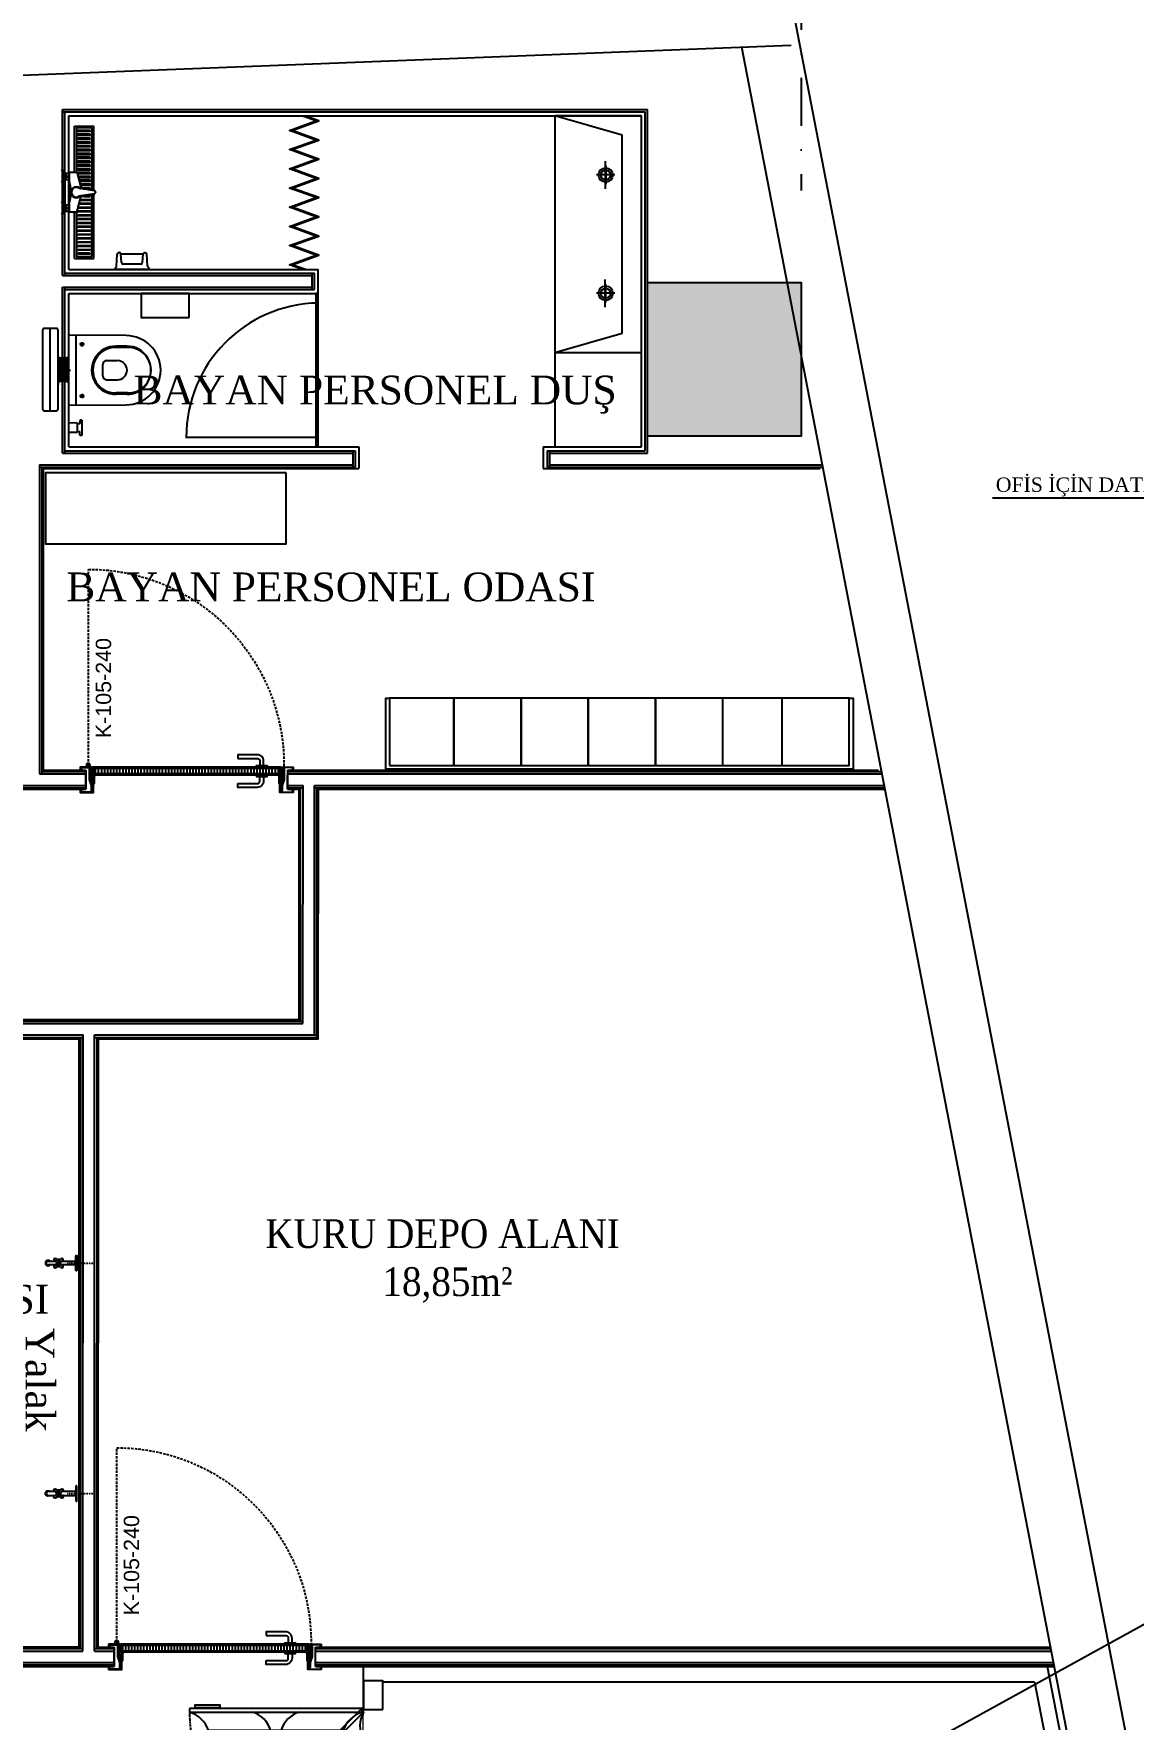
# Model space of a CAD drawing. Header units: millimetres. Extents: x -29311 to -3405, y 28913 to 42880.
# Drawn here: x -6282 to -5709, y 40430 to 41308 of the extents above; entities that cross this region are included whole.
import ezdxf
from ezdxf.enums import TextEntityAlignment as Align

# ---------------------------------------------------------------- set-up
doc = ezdxf.new("R2010")
doc.units = ezdxf.units.MM
doc.set_wipeout_variables(frame=1)
for name, pattern in [('ACAD_ISO07W100', [3, 0, -3]), ('AM_DIN_G_W050', [13.75, 9.75, -1.5, 1, -1.5]), ('CENTER2', [1.125, 0.75, -0.125, 0.125, -0.125]), ('DASHDOT', [1, 0.5, -0.25, 0, -0.25]), ('DASHDOT2', [0.5, 0.25, -0.125, 0, -0.125]), ('DASHED', [0.75, 0.5, -0.25]), ('HIDDEN', [0.375, 0.25, -0.125])]:
    doc.linetypes.add(name, pattern=pattern)
for name, color, linetype in [('A-AKS', 57, 'DASHDOT'), ('A-AKS.', 57, 'DASHDOT2'), ('A-BA', 1, 'Continuous'), ('A-DUVAR-ALCIPAN', 9, 'Continuous'), ('A-KAPI', 214, 'Continuous'), ('A-KAPI-AHSAP', 245, 'Continuous'), ('A-KAPI-AKSESUAR', 206, 'Continuous'), ('A-KAPI-METAL', 84, 'Continuous'), ('A-KAPI-PROFIL', 206, 'Continuous'), ('A-KAPLAMA-SERAMIK', 31, 'Continuous'), ('A-MK-DRENAJ', 146, 'Continuous'), ('A-SIVA-ALCIPAN', 247, 'Continuous'), ('A-SIVA-IC', 97, 'Continuous'), ('A-TEFRIS', 251, 'Continuous'), ('A-TEFRIS-SABIT', 177, 'Continuous'), ('A-YAZI', 136, 'Continuous'), ('Kıtc-002 Çizgi', 7, 'Continuous'), ('Kıtc-034 Soğuk Oda', 1, 'Continuous'), ('level', 10, 'Continuous')]:
    doc.layers.add(name, color=color, linetype=linetype)
for name, color, linetype, lineweight in [('MS_GORINCE', 251, 'Continuous', 0), ('s-depo', 140, 'Continuous', 25), ('tarama-betonarme', 252, 'Continuous', 13), ('TES_ELK', 230, 'Continuous', 25), ('TES_SU', 150, 'Continuous', 25)]:
    doc.layers.add(name, color=color, linetype=linetype, lineweight=lineweight)
doc.styles.get("Standard").update_dxf_attribs({"font": 'arial.ttf'})
doc.styles.add('YAZ-50', font='times.ttf', dxfattribs={"width": 0.9})

# ---------------------------------------------------------------- blocks, each defined once
blk = doc.blocks.new('AKS')
at = {"layer": 'A-AKS.', "ltscale": 100}
blk.add_line((4869.54, 2314.03), (4869.54, 2054.95), dxfattribs=at)
blk = doc.blocks.new('A$C60E3056A')
at = {"layer": 'Kıtc-034 Soğuk Oda', "color": 3}
blk.add_line((13.32, 80.05), (13.32, 9.95), dxfattribs=at)
for points in [[(1.83, 0), (3.83, 0), (3.83, 90), (1.83, 90)], [(1.44, 3.03), (0, 3.03), (0, 15.75), (1.44, 15.75)]]:
    blk.add_lwpolyline(points, close=True, dxfattribs=at)
for centre, radius, start, end in [((17.93, 93.95), 14.65, 195.63806, 251.64889), ((17.17, 61.16), 14, 196.32537, 253.63654), ((17.17, 28.84), 14, 106.36346, 163.67463), ((17.93, -3.95), 14.65, 108.35111, 164.36194)]:
    blk.add_arc(centre, radius, start, end, dxfattribs=at)
blk = doc.blocks.new('A$C4A7C2E03')
at = {"layer": 'Kıtc-034 Soğuk Oda', "color": 254}
blk.add_line((80.05, 0), (9.95, 0), dxfattribs=at)
for points in [[(0, 11.49), (0, 9.49), (90, 9.49), (90, 11.49)], [(3.03, 11.89), (3.03, 13.32), (15.75, 13.32), (15.75, 11.89)]]:
    blk.add_lwpolyline(points, close=True, dxfattribs=at)
for centre, radius, start, end in [((-3.95, -4.61), 14.65, 18.35111, 74.36194), ((28.84, -3.84), 14, 16.36346, 73.67463), ((61.16, -3.84), 14, 106.32537, 163.63654), ((93.95, -4.61), 14.65, 105.63806, 161.64889)]:
    blk.add_arc(centre, radius, start, end, dxfattribs=at)
blk = doc.blocks.new('A$C65962AFD')
at = {"color": 3}
blk.add_wipeout([(90.69, 105), (90.69, 15), (100.69, 15), (100.69, 105)], dxfattribs=at).dxf.layer = 'Kıtc-034 Soğuk Oda'
at = {"layer": 'Kıtc-002 Çizgi', "color": 254, "linetype": 'DASHED'}
blk.add_arc((89.46, 104.46), 89.47, 180.93417, 270.78371, dxfattribs=at)
at = {"layer": 'Kıtc-034 Soğuk Oda'}
for points in [[(100.69, 105), (100.69, 120), (90.69, 120), (90.69, 105)], [(100.69, 0), (100.69, 15), (90.69, 15), (90.69, 0)]]:
    blk.add_lwpolyline(points, close=True, dxfattribs=at)
at = {"layer": 'Kıtc-002 Çizgi'}
blk.add_blockref('A$C4A7C2E03', (0, 94.09), dxfattribs=at)
at = {"layer": 'Kıtc-002 Çizgi', "rotation": 315}
blk.add_blockref('A$C60E3056A', (24.34, 42.65), dxfattribs=at)
blk = doc.blocks.new('A$C1989330F')
at = {"layer": 'A-KAPI-AKSESUAR'}
blk.add_lwpolyline([(27.5, 0), (-27.5, 0), (-27.5, -8), (27.5, -8)], close=True, dxfattribs=at)
blk.add_lwpolyline([(-125, -45), (-20, -45, 0.414214), (-10, -35), (-10, -8), (10, -8), (10, -32, -0.414214), (-23, -65), (-125, -65)], format="xyb", close=True, dxfattribs=at)
blk = doc.blocks.new('*U501')
at = {"ltscale": 12}
h = blk.add_hatch(dxfattribs=at)
h.set_pattern_fill('ANSI31', color=8, scale=5, angle=45)
h.set_pattern_definition([(90, (48.085, 20), (-15.875, 3e-15), [])])
h.paths.add_polyline_path([(1004.1, -130), (44, -130), (44, -160), (1004.1, -160)])
at = {"color": 8, "linetype": 'HIDDEN', "ltscale": 50}
blk.add_lwpolyline([(12.6, -176.2), (12.6, -1188.7, 0.417281), (1025, -165.6)], format="xyb", dxfattribs=at)
at = {"layer": 'A-KAPI-AHSAP'}
for points in [[(44, -165), (34, -165), (34, -148), (34, -148), (34, -125), (44, -125), (44, -165)], [(44, -125), (1004.1, -125)], [(1004.1, -165), (44, -165)], [(1004.1, -165), (1004.1, -125), (1014.1, -125), (1014.1, -165), (1014.1, -165), (1014.1, -165), (1004.1, -165)]]:
    blk.add_lwpolyline(points, dxfattribs=at)
blk.add_lwpolyline([(1004.1, -130), (44, -130), (44, -160), (1004.1, -160)], close=True, dxfattribs=at)
at = {"layer": 'A-KAPI-AKSESUAR'}
for radius in [10, 5, 4]:
    blk.add_circle((12, -175), radius, dxfattribs=at)
at = {"layer": 'A-KAPI-METAL'}
for points in [[(-29, -33.4), (39, -33.4, -0.414214), (40, -34.4), (40, -95.9), (38, -95.9), (38, -35.9, 0.414214), (37.5, -35.4), (-27.5, -35.4, 0.414214), (-28, -35.9), (-28, -47.4, 0.414214), (-27.5, -47.9), (-20, -47.9), (-20, -49.9), (-29, -49.9, -0.414214), (-30, -48.9), (-30, -34.4, -0.414214)], [(-30, -151, -0.414214), (-29, -150), (-20, -150), (-20, -152), (-27.5, -152, 0.414214), (-28, -152.5), (-28, -162.5, 0.414214), (-27.5, -163), (26.5, -163, 0.414214), (27, -162.5), (27, -105, -0.414214), (28.2, -104), (41, -104, -0.414154), (42, -105), (42, -119.5), (42, -94.8), (42, -80.7), (42, -94.8), (40, -94.8), (40, -80.7, -1), (44, -80.7), (44, -119.8, -0.934642), (40, -119.5), (40, -106.5, 0.414214), (39.5, -106), (29.5, -106, 0.414214), (29, -106.5), (29, -164, -0.414214), (28, -165), (-29, -165, -0.414214), (-30, -164)], [(1078.1, -151, 0.414214), (1077.1, -150), (1068.1, -150), (1068.1, -152), (1075.6, -152, -0.414214), (1076.1, -152.5), (1076.1, -162.5, -0.414214), (1075.6, -163), (1021.6, -163, -0.414214), (1021.1, -162.5), (1021.1, -104, 0.414214), (1019.8, -103), (1007.1, -103, 0.414154), (1006.1, -104), (1006.1, -119.5), (1006.1, -94.8), (1006.1, -80.7), (1006.1, -94.8), (1008.1, -94.8), (1008.1, -80.7, 1), (1004.1, -80.7), (1004.1, -119.8, 0.938583), (1008.1, -119.5), (1008.1, -105.5, -0.414214), (1008.6, -105), (1018.5, -105, -0.414214), (1019.1, -105.5), (1019.1, -164, 0.414214), (1020.1, -165), (1077.1, -165, 0.414214), (1078.1, -164)], [(1077.1, -33.4), (1009.1, -33.4, 0.414214), (1008.1, -34.4), (1008.1, -95.9), (1010.1, -95.9), (1010.1, -35.9, -0.414214), (1010.6, -35.4), (1075.6, -35.4, -0.414214), (1076.1, -35.9), (1076.1, -47.4, -0.414214), (1075.6, -47.9), (1068.1, -47.9), (1068.1, -49.9), (1077.1, -49.9, 0.414214), (1078.1, -48.9), (1078.1, -34.4, 0.414214)]]:
    blk.add_lwpolyline(points, format="xyb", close=True, dxfattribs=at)
at = {"layer": 'A-KAPI-PROFIL'}
for points in [[(16.5, -100.9), (27.5, -70.4), (27.5, -36.5), (37.5, -36.5), (37.5, -72.2), (25.9, -104.3), (25.9, -163), (16.5, -163)], [(1031.6, -100.9), (1020.6, -70.4), (1020.6, -43.8), (1010.6, -43.8), (1010.6, -72.2), (1022.2, -104.3), (1022.2, -163), (1031.6, -163)]]:
    blk.add_lwpolyline(points, close=True, dxfattribs=at)
for points in [[(36.5, -36.8), (37.5, -36.8), (37.5, -52.5), (29.6, -66.1), (29.6, -89.8), (36.6, -89.8), (36.6, -90.8), (28.6, -90.8), (28.6, -65.8), (36.5, -52.2), (36.5, -36.8)], [(1011.6, -36.8), (1010.6, -36.8), (1010.6, -52.5), (1018.5, -66.1), (1018.5, -89.8), (1011.5, -89.8), (1011.5, -90.8), (1019.5, -90.8), (1019.5, -65.8), (1011.6, -52.2), (1011.6, -36.8)]]:
    blk.add_lwpolyline(points, dxfattribs=at)
at = {"layer": 'A-KAPI-PROFIL', "color": 8}
for points in [[(39.7, -111.2, 0.414214), (37.7, -109.2), (31.3, -109.2, 0.414214), (29.3, -111.2), (29.3, -122, 0.414214), (31.3, -124), (45.3, -124, 0.414214), (46.3, -123), (46.3, -120, 1), (44.3, -120), (44.3, -121.5), (39.7, -121.5)], [(1018.8, -111.2, 0.414214), (1016.8, -109.2), (1010.4, -109.2, 0.414214), (1008.4, -111.2), (1008.4, -121.5), (1003.8, -121.5), (1003.8, -120, 1), (1001.8, -120), (1001.8, -123, 0.414214), (1002.8, -124), (1014.1, -124), (1016.8, -124, 0.414214), (1018.8, -122)]]:
    blk.add_lwpolyline(points, format="xyb", close=True, dxfattribs=at)
at = {"layer": 'DEFPOINTS', "linetype": 'ByBlock', "ltscale": 12}
for p, q in [((0, -49.9), (0, -150)), ((1048.1, -49.9), (1048.1, -125))]:
    blk.add_line(p, q, dxfattribs=at)
at = {"ltscale": 12, "xscale": -1, "rotation": 180}
blk.add_blockref('A$C1989330F', (916, -125), dxfattribs=at)
at = {"ltscale": 12}
blk.add_blockref('A$C1989330F', (916, -165), dxfattribs=at)
blk = doc.blocks.new('2 Lİ LAVABOO')
at = {"layer": 'A-TEFRIS-SABIT', "color": 4, "linetype": 'AM_DIN_G_W050', "ltscale": 2}
for p, q in [((88836.53, 15560.57), (88836.53, 15551.04)), ((88898.16, 15560.57), (88898.16, 15551.04)), ((88829.3, 15555.56), (88843.73, 15555.56)), ((88831.76, 15555.81), (88841.3, 15555.81)), ((88905.39, 15555.56), (88890.96, 15555.56)), ((88902.93, 15555.81), (88893.39, 15555.81))]:
    blk.add_line(p, q, dxfattribs=at)
at = {"layer": 'A-TEFRIS-SABIT'}
for points in [[(88805.72, 15574.42), (88805.72, 15529.28), (88928.97, 15529.28), (88928.97, 15574.44)], [(88815.72, 15564.4), (88805.72, 15529.28), (88928.97, 15529.28), (88918.97, 15564.4)]]:
    blk.add_lwpolyline(points, close=True, dxfattribs=at)
for centre, radius in [((88836.53, 15555.81), 3.75), ((88898.16, 15555.81), 3.75), ((88836.53, 15555.81), 2.6), ((88898.16, 15555.81), 2.6)]:
    blk.add_circle(centre, radius, dxfattribs=at)
blk = doc.blocks.new('mus-pl1')
at = {"color": 0, "linetype": 'ByBlock'}
for p, q in [((-0.19, -8.93), (-0.3, -8.55)), ((0.19, -8.93), (0.3, -8.55)), ((-0.62, -9.37), (-1.01, -9.26)), ((-1.01, -9.85), (-0.62, -9.74)), ((-0.3, -10.56), (-0.19, -10.18)), ((0.3, -10.56), (0.19, -10.18)), ((0.62, -9.37), (1.01, -9.26)), ((1.01, -9.85), (0.62, -9.74))]:
    blk.add_line(p, q, dxfattribs=at)
at = {"color": 0, "linetype": 'ACAD_ISO07W100', "ltscale": 0.01}
blk.add_lwpolyline([(0.01, -5), (-0.01, 9.33)], dxfattribs=at)
at = {"color": 0, "linetype": 'ByBlock'}
blk.add_lwpolyline([(4, 0), (4, -0.2, -0.414214), (3.7, -0.5), (-3.7, -0.5, -0.414214), (-4, -0.2), (-4, 0)], format="xyb", close=True, dxfattribs=at)
for points in [[(-1.01, -9.26), (-1.83, -8.43)], [(1.3, -0.5), (1.3, -0.8), (-1.3, -0.8), (-1.3, -0.5)], [(-1.12, -7.73), (-0.3, -8.55)], [(-1, -7.85), (-1, -0.8)], [(0.3, -8.55), (1.12, -7.73)], [(1.83, -8.43), (1.01, -9.26)], [(-1.83, -10.68), (-1.01, -9.85)], [(-0.3, -10.56), (-1.12, -11.38)], [(1.12, -11.38), (0.3, -10.56)], [(1.01, -9.85), (1.83, -10.68)]]:
    blk.add_lwpolyline(points, dxfattribs=at)
for points in [[(-1.74, -8.52, 0.074817), (-1.83, -9.05), (-1.83, -10.05, 0.074817), (-1.74, -10.59, 0.080067)], [(-1, -7.18, 0.039052), (-1.28, -7.36)], [(1, -0.8), (1, -7.85, -0.381119)], [(1.28, -7.36, 0.039051), (1, -7.18)], [(1.74, -10.59, 0.074817), (1.82, -10.05), (1.82, -9.05, 0.074817), (1.74, -8.52, 0.080066)], [(-1.28, -11.75, 0.039052), (-1, -11.93, 0.258777)], [(1, -11.26), (1, -15, -1), (-1, -15), (-1, -11.26)], [(1, -11.93, 0.039051), (1.28, -11.75)]]:
    blk.add_lwpolyline(points, format="xyb", dxfattribs=at)
for radius in [0.65, 0.45]:
    blk.add_circle((0, -9.55), radius, dxfattribs=at)
for centre, radius, start, end in [((-1.77, -7.79), 0.65, 5.28486, 264.71514), ((0, -9.55), 1.05, 73.43689, 196.56311), ((1.77, -7.79), 0.65, 275.28486, 174.71514), ((-1.77, -11.32), 0.65, 95.28486, 354.71514), ((0, -15), 1.4, 140.28486, 39.71514), ((0, -15), 1.3, 140.28486, 39.71514), ((0, -9.55), 1.05, 253.43689, 16.56311), ((1.77, -11.32), 0.65, 185.28486, 84.71514)]:
    blk.add_arc(centre, radius, start, end, dxfattribs=at)
blk = doc.blocks.new('DUS')
at = {"layer": 'A-MK-DRENAJ'}
for p, q in [((86675.3, -29215.5), (86775.3, -29215.5)), ((86675.3, -29458.2), (86675.3, -29215.5)), ((86775.3, -29543.8), (86775.3, -29215.5)), ((86709.3, -29538), (86755.3, -29538)), ((86725.3, -29583), (86755.3, -29583)), ((86755.3, -29543), (86755.3, -29538)), ((86755.3, -29583), (86755.3, -29578)), ((86775.3, -29905.5), (86775.3, -29577.2)), ((86675.3, -29905.5), (86675.3, -29662.7)), ((86675.3, -29905.5), (86775.3, -29905.5)), ((86695.3, -29883), (86695.3, -29878)), ((86755.3, -29878), (86695.3, -29878)), ((86755.3, -29883), (86695.3, -29883)), ((86755.3, -29883), (86755.3, -29878))]:
    blk.add_line(p, q, dxfattribs=at)
for points in [[(86765.3, -29225.5), (86685.3, -29225.5), (86685.3, -29458.2)], [(86765.3, -29543.4), (86765.3, -29225.5)], [(86699.9, -29503), (86755.3, -29503), (86755.3, -29498), (86698.5, -29498)], [(86685.3, -29662.7), (86685.3, -29895.5), (86765.3, -29895.5), (86765.3, -29577.5)], [(86705.2, -29523), (86755.3, -29523), (86755.3, -29518), (86703.9, -29518)], [(86699.9, -29618), (86755.3, -29618), (86755.3, -29623), (86698.5, -29623)], [(86705.2, -29598), (86755.3, -29598), (86755.3, -29603), (86703.9, -29603)]]:
    blk.add_lwpolyline(points, dxfattribs=at)
for points in [[(86755.3, -29238), (86695.3, -29238), (86695.3, -29243), (86755.3, -29243)], [(86755.3, -29258), (86695.3, -29258), (86695.3, -29263), (86755.3, -29263)], [(86755.3, -29278), (86695.3, -29278), (86695.3, -29283), (86755.3, -29283)], [(86755.3, -29298), (86695.3, -29298), (86695.3, -29303), (86755.3, -29303)], [(86755.3, -29318), (86695.3, -29318), (86695.3, -29323), (86755.3, -29323)], [(86755.3, -29338), (86695.3, -29338), (86695.3, -29343), (86755.3, -29343)], [(86755.3, -29358), (86695.3, -29358), (86695.3, -29363), (86755.3, -29363)], [(86755.3, -29378), (86695.3, -29378), (86695.3, -29383), (86755.3, -29383)], [(86755.3, -29398), (86695.3, -29398), (86695.3, -29403), (86755.3, -29403)], [(86755.3, -29418), (86695.3, -29418), (86695.3, -29423), (86755.3, -29423)], [(86755.3, -29438), (86695.3, -29438), (86695.3, -29443), (86755.3, -29443)], [(86755.3, -29458), (86695.3, -29458), (86695.3, -29463), (86755.3, -29463)], [(86755.3, -29478), (86695.3, -29478), (86695.3, -29483), (86755.3, -29483)], [(86695.3, -29638), (86755.3, -29638), (86755.3, -29643), (86695.3, -29643)], [(86695.3, -29658), (86755.3, -29658), (86755.3, -29663), (86695.3, -29663)], [(86695.3, -29678), (86755.3, -29678), (86755.3, -29683), (86695.3, -29683)], [(86695.3, -29698), (86755.3, -29698), (86755.3, -29703), (86695.3, -29703)], [(86695.3, -29718), (86755.3, -29718), (86755.3, -29723), (86695.3, -29723)], [(86695.3, -29738), (86755.3, -29738), (86755.3, -29743), (86695.3, -29743)], [(86695.3, -29758), (86755.3, -29758), (86755.3, -29763), (86695.3, -29763)], [(86695.3, -29778), (86755.3, -29778), (86755.3, -29783), (86695.3, -29783)], [(86695.3, -29798), (86755.3, -29798), (86755.3, -29803), (86695.3, -29803)], [(86695.3, -29818), (86755.3, -29818), (86755.3, -29823), (86695.3, -29823)], [(86695.3, -29838), (86755.3, -29838), (86755.3, -29843), (86695.3, -29843)], [(86695.3, -29858), (86755.3, -29858), (86755.3, -29863), (86695.3, -29863)]]:
    blk.add_lwpolyline(points, close=True, dxfattribs=at)
at = {"layer": 'A-TEFRIS-SABIT'}
for p, q in [((86617.2, -29449.1), (86605.3, -29446)), ((86618.5, -29450.8), (86622.6, -29464.9)), ((86618.5, -29505.2), (86618.5, -29450.8)), ((86618.5, -29505.2), (86622.6, -29491.1)), ((86622.6, -29464.9), (86630.2, -29464.9)), ((86622.6, -29491.1), (86622.6, -29464.9)), ((86622.6, -29491.1), (86630.2, -29491.1)), ((86630.2, -29461.7), (86646.2, -29461.7)), ((86630.2, -29494.3), (86630.2, -29461.7)), ((86630.2, -29494.3), (86646.2, -29494.3)), ((86632.9, -29479.9), (86632.9, -29476.1)), ((86632.9, -29476.1), (86643.5, -29476.1)), ((86632.9, -29479.9), (86643.5, -29479.9)), ((86643.5, -29479.9), (86643.5, -29476.1)), ((86646.2, -29494.3), (86646.2, -29461.7)), ((86648, -29461.7), (86648, -29497.4)), ((86683.7, -29458.2), (86651.4, -29458.2)), ((86688.8, -29461.8), (86710.3, -29541.8)), ((86617.2, -29506.9), (86605.3, -29510)), ((86688.8, -29659.2), (86710.4, -29579)), ((86779.8, -29552.9), (86708.2, -29541.5)), ((86779.8, -29567.9), (86708.4, -29579.3)), ((86725.3, -29583), (86709.3, -29583)), ((86719.4, -29577.5), (86774.2, -29577.5)), ((86720.5, -29543.4), (86774.2, -29543.4)), ((86776.4, -29545.6), (86776.4, -29552.3)), ((86776.4, -29568.4), (86776.4, -29575.3)), ((86785, -29558.7), (86785, -29562.1)), ((86617.2, -29614.1), (86605.3, -29611)), ((86617.2, -29671.9), (86605.3, -29675)), ((86618.5, -29615.8), (86618.5, -29670.2)), ((86618.5, -29615.8), (86622.6, -29629.9)), ((86618.5, -29670.2), (86622.6, -29656.1)), ((86622.6, -29629.9), (86622.6, -29656.1)), ((86622.6, -29629.9), (86630.2, -29629.9)), ((86622.6, -29656.1), (86630.2, -29656.1)), ((86630.2, -29659.3), (86630.2, -29626.7)), ((86630.2, -29626.7), (86646.2, -29626.7)), ((86630.2, -29659.3), (86646.2, -29659.3)), ((86632.9, -29641.1), (86643.5, -29641.1)), ((86632.9, -29644.9), (86632.9, -29641.1)), ((86632.9, -29644.9), (86643.5, -29644.9)), ((86643.5, -29644.9), (86643.5, -29641.1)), ((86646.2, -29659.3), (86646.2, -29626.7)), ((86648, -29623.6), (86648, -29659.3)), ((86651.4, -29662.7), (86683.7, -29662.7)), ((86894.8, -29945.1), (86898.1, -29883)), ((86908.4, -29874.7), (86907.1, -29874.7)), ((86920.6, -29927.1), (86917.3, -29883)), ((87033, -29883.7), (86917.4, -29883.7)), ((87020.8, -29935.4), (86929.6, -29935.4)), ((87029.8, -29927.1), (87033.1, -29883)), ((87042, -29874.7), (87043.3, -29874.7)), ((87055.6, -29945.1), (87052.3, -29883)), ((86885.2, -29960.3), (86885.2, -29962.4)), ((87065.2, -29962.4), (86885.5, -29962.4)), ((87065.2, -29960.3), (87065.2, -29962.4))]:
    blk.add_line(p, q, dxfattribs=at)
for points in [[(86627.4, -29629.9), (86627.4, -29491.1)], [(86616.4, -29613.9), (86616.4, -29507.1)]]:
    blk.add_lwpolyline(points, dxfattribs=at)
for centre, radius, start, end in [((86616.8, -29450.8), 1.72, 0, 75.21721), ((86651.4, -29461.7), 3.44, 90, 180), ((86650.7, -29497.4), 2.75, 180, 194.94394), ((86414.2, -29560.5), 242, 345.05606, 14.94394), ((86683.7, -29463.7), 5.5, 20.70167, 90), ((86616.8, -29505.2), 1.72, 284.78279, 0), ((86684.6, -29560.5), 28.5, 48.0007, 312.49307), ((86684.6, -29560.5), 25.4, 57.32726, 303.38827), ((86703, -29531.7), 8.8, 237.32726, 260.94279), ((86703.4, -29589), 8.8, 99.08028, 123.38827), ((86709.6, -29532.8), 8.8, 228.0007, 260.94279), ((86709.8, -29588), 8.8, 99.08028, 132.49307), ((86774.2, -29545.6), 2.2, 0, 90), ((86774.2, -29575.3), 2.2, 270, 0), ((86779.2, -29558.7), 5.85, 0, 83.76807), ((86779.2, -29562.1), 5.85, 276.23193, 0), ((86616.8, -29615.8), 1.72, 0, 75.21721), ((86616.8, -29670.2), 1.72, 284.78279, 0), ((86650.7, -29623.6), 2.75, 165.05606, 180), ((86651.4, -29659.3), 3.44, 180, 270), ((86683.7, -29657.2), 5.5, 270, 339.29833)]:
    blk.add_arc(centre, radius, start, end, dxfattribs=at)
for centre, major_axis, ratio, start_param, end_param in [((86632.9, -29468.9), (0, -7.2), 0.382482, 3.141593, 6.283185), ((86643.5, -29487.1), (0, 7.2), 0.382482, 3.141593, 6.283185), ((86632.9, -29633.9), (0, -7.2), 0.382482, 3.141593, 6.283185), ((86643.5, -29652.1), (0, 7.2), 0.382482, 3.141593, 6.283185), ((86907.1, -29883.7), (-6.36, 6.36), 1, -0.785398, 0.711459), ((86908.4, -29883.7), (6.36, 6.36), 1, 5.571726, 7.068583), ((86929.6, -29926.4), (6.36, 6.36), 1, 2.430134, 3.926991), ((87020.8, -29926.4), (-6.36, 6.36), 1, 2.356194, 3.853052), ((87042, -29883.7), (-6.36, 6.36), 1, -0.785398, 0.711459), ((87043.3, -29883.7), (6.36, 6.36), 1, 5.571726, 7.068583), ((86894.2, -29960.3), (6.36, 6.36), 1, 1.268279, 2.356194), ((86885.9, -29944.4), (6.36, 6.36), 1, 4.409872, 5.423848), ((87064.5, -29944.4), (-6.36, 6.36), 1, 0.859337, 1.873313), ((87056.2, -29960.3), (-6.36, 6.36), 1, 3.926991, 5.014906)]:
    blk.add_ellipse(centre, major_axis=major_axis, ratio=ratio, start_param=start_param, end_param=end_param, dxfattribs=at)
at = {"layer": 'A-TEFRIS-SABIT', "extrusion": (0, 0, -1)}
for centre, major_axis in [((86632.9, -29487.1), (0, 7.2)), ((86643.5, -29468.9), (0, -7.2)), ((86632.9, -29652.1), (0, 7.2)), ((86643.5, -29633.9), (0, -7.2))]:
    blk.add_ellipse(centre, major_axis=major_axis, ratio=0.382482, start_param=3.141593, end_param=6.283185, dxfattribs=at)
at = {"layer": 'MS_GORINCE'}
for p, q in [((86709.3, -29583), (86725.3, -29583)), ((86716.6, -29578), (86725.3, -29578)), ((86725.3, -29578), (86716.6, -29578))]:
    blk.add_line(p, q, dxfattribs=at)
blk = doc.blocks.new('A$C7B0C6078')
for p, q in [((439.9, 361.7), (439.9, 3.3)), ((172.1, 301.2), (232.8, 301.2)), ((177.2, 307.5), (232.7, 307.5)), ((175.5, 182.5), (175.5, 182.5)), ((281.7, 232.5), (225.5, 232.5)), ((301.7, 212.5), (301.7, 152.5)), ((281.7, 132.5), (225.5, 132.5)), ((172.1, 63.8), (232.8, 63.8)), ((177.2, 57.5), (232.7, 57.5))]:
    blk.add_line(p, q)
at = {"color": 4, "linetype": 'CENTER2', "ltscale": 30}
for p, q in [((421, 317.5), (398.9, 317.5)), ((409.9, 306.4), (409.9, 328.6)), ((488.8, 182.5), (469.4, 182.5)), ((421, 47.5), (398.9, 47.5)), ((409.9, 58.6), (409.9, 36.4))]:
    blk.add_line(p, q, dxfattribs=at)
blk.add_lwpolyline([(480, 362, 0.416782), (477, 365), (180, 362.5, 1), (180, 2.5), (477, 0, 0.416585), (480, 3)], format="xyb", close=True)
for centre in [(409.9, 317.5), (409.9, 47.5)]:
    blk.add_circle(centre, 8)
for centre, radius, start, end in [((442.9, 361.7), 3, 90.48276, 180), ((174.9, 182.5), 125, 88.98526, 271.01474), ((169.9, 182.5), 118.7, 88.98526, 271.01474), ((234.9, 182.5), 125, 268.98526, 91.01474), ((234.9, 182.5), 118.7, 268.98526, 91.01474), ((225.5, 182.5), 50, 90, 180), ((225.5, 182.5), 50, 180, 270), ((281.7, 212.5), 20, 0, 90), ((281.7, 152.5), 20, 270, 0), ((442.9, 3.3), 3, 180, 269.51724)]:
    blk.add_arc(centre, radius, start, end)
blk = doc.blocks.new('perde')
at = {"layer": 'A-KAPI', "linetype": 'Continuous'}
for points in [[(86092.19, 21062.61), (86094.69, 21055.74), (86099.69, 21069.48), (86104.69, 21055.74), (86109.69, 21069.48), (86114.69, 21055.74), (86119.69, 21069.48), (86124.69, 21055.74), (86129.69, 21069.48), (86134.69, 21055.74), (86139.69, 21069.48), (86144.69, 21055.74), (86149.69, 21069.48), (86154.69, 21055.74), (86159.69, 21069.48), (86164.69, 21055.74), (86169.69, 21069.48), (86172.19, 21062.61)], [(86092.19, 21061.15), (86094.69, 21054.28), (86099.69, 21068.02), (86104.69, 21054.28), (86109.69, 21068.02), (86114.69, 21054.28), (86119.69, 21068.02), (86124.69, 21054.28), (86129.69, 21068.02), (86134.69, 21054.28), (86139.69, 21068.02), (86144.69, 21054.28), (86149.69, 21068.02), (86154.69, 21054.28), (86159.69, 21068.02), (86164.69, 21054.28), (86169.69, 21068.02), (86172.19, 21061.15)]]:
    blk.add_lwpolyline(points, dxfattribs=at)
at = {"layer": 'A-KAPI', "linetype": 'Continuous', "lineweight": 30}
for points in [[(86092.19, 21062.61), (86092.19, 21061.15)], [(86172.19, 21062.61), (86172.19, 21061.15)]]:
    blk.add_lwpolyline(points, dxfattribs=at)
blk = doc.blocks.new('*U577')
at = {"ltscale": 12}
h = blk.add_hatch(dxfattribs=at)
h.set_pattern_fill('ANSI31', color=8, scale=5, angle=45)
h.set_pattern_definition([(90, (50, 20), (-15.875, 3e-15), [])])
h.paths.add_polyline_path([(1006, -130), (44, -130), (44, -160), (1006, -160)])
at = {"color": 8, "linetype": 'HIDDEN', "ltscale": 50}
blk.add_lwpolyline([(12.7, -176.4), (12.7, -1195.6, 0.417281), (1031.9, -165.7)], format="xyb", dxfattribs=at)
at = {"layer": 'A-KAPI-AHSAP'}
for points in [[(44, -165), (34, -165), (34, -148), (34, -148), (34, -125), (44, -125), (44, -165)], [(44, -125), (1006, -125)], [(1006, -165), (44, -165)], [(1006, -165), (1006, -125), (1016, -125), (1016, -165), (1016, -165), (1016, -165), (1006, -165)]]:
    blk.add_lwpolyline(points, dxfattribs=at)
blk.add_lwpolyline([(1006, -130), (44, -130), (44, -160), (1006, -160)], close=True, dxfattribs=at)
at = {"layer": 'A-KAPI-AKSESUAR'}
for radius in [10, 5, 4]:
    blk.add_circle((12, -175), radius, dxfattribs=at)
at = {"layer": 'A-KAPI-METAL'}
for points in [[(-29, -33.4), (39, -33.4, -0.414214), (40, -34.4), (40, -95.9), (38, -95.9), (38, -35.9, 0.414214), (37.5, -35.4), (-27.5, -35.4, 0.414214), (-28, -35.9), (-28, -47.4, 0.414214), (-27.5, -47.9), (-20, -47.9), (-20, -49.9), (-29, -49.9, -0.414214), (-30, -48.9), (-30, -34.4, -0.414214)], [(-30, -151, -0.414214), (-29, -150), (-20, -150), (-20, -152), (-27.5, -152, 0.414214), (-28, -152.5), (-28, -162.5, 0.414214), (-27.5, -163), (26.5, -163, 0.414214), (27, -162.5), (27, -105, -0.414214), (28.2, -104), (41, -104, -0.414154), (42, -105), (42, -119.5), (42, -94.8), (42, -80.7), (42, -94.8), (40, -94.8), (40, -80.7, -1), (44, -80.7), (44, -119.8, -0.934642), (40, -119.5), (40, -106.5, 0.414214), (39.5, -106), (29.5, -106, 0.414214), (29, -106.5), (29, -164, -0.414214), (28, -165), (-29, -165, -0.414214), (-30, -164)], [(1080, -151, 0.414214), (1079, -150), (1070, -150), (1070, -152), (1077.5, -152, -0.414214), (1078, -152.5), (1078, -162.5, -0.414214), (1077.5, -163), (1023.5, -163, -0.414214), (1023, -162.5), (1023, -104, 0.414214), (1021.8, -103), (1009, -103, 0.414154), (1008, -104), (1008, -119.5), (1008, -94.8), (1008, -80.7), (1008, -94.8), (1010, -94.8), (1010, -80.7, 1), (1006, -80.7), (1006, -119.8, 0.938583), (1010, -119.5), (1010, -105.5, -0.414214), (1010.5, -105), (1020.5, -105, -0.414214), (1021, -105.5), (1021, -164, 0.414214), (1022, -165), (1079, -165, 0.414214), (1080, -164)], [(1079, -33.4), (1011, -33.4, 0.414214), (1010, -34.4), (1010, -95.9), (1012, -95.9), (1012, -35.9, -0.414214), (1012.5, -35.4), (1077.5, -35.4, -0.414214), (1078, -35.9), (1078, -47.4, -0.414214), (1077.5, -47.9), (1070, -47.9), (1070, -49.9), (1079, -49.9, 0.414214), (1080, -48.9), (1080, -34.4, 0.414214)]]:
    blk.add_lwpolyline(points, format="xyb", close=True, dxfattribs=at)
at = {"layer": 'A-KAPI-PROFIL'}
for points in [[(16.5, -100.9), (27.5, -70.4), (27.5, -36.5), (37.5, -36.5), (37.5, -72.2), (25.9, -104.3), (25.9, -163), (16.5, -163)], [(1033.5, -100.9), (1022.5, -70.4), (1022.5, -43.8), (1012.5, -43.8), (1012.5, -72.2), (1024.1, -104.3), (1024.1, -163), (1033.5, -163)]]:
    blk.add_lwpolyline(points, close=True, dxfattribs=at)
for points in [[(36.5, -36.8), (37.5, -36.8), (37.5, -52.5), (29.6, -66.1), (29.6, -89.8), (36.6, -89.8), (36.6, -90.8), (28.6, -90.8), (28.6, -65.8), (36.5, -52.2), (36.5, -36.8)], [(1013.5, -36.8), (1012.5, -36.8), (1012.5, -52.5), (1020.4, -66.1), (1020.4, -89.8), (1013.4, -89.8), (1013.4, -90.8), (1021.4, -90.8), (1021.4, -65.8), (1013.5, -52.2), (1013.5, -36.8)]]:
    blk.add_lwpolyline(points, dxfattribs=at)
at = {"layer": 'A-KAPI-PROFIL', "color": 8}
for points in [[(39.7, -111.2, 0.414214), (37.7, -109.2), (31.3, -109.2, 0.414214), (29.3, -111.2), (29.3, -122, 0.414214), (31.3, -124), (45.3, -124, 0.414214), (46.3, -123), (46.3, -120, 1), (44.3, -120), (44.3, -121.5), (39.7, -121.5)], [(1020.7, -111.2, 0.414214), (1018.7, -109.2), (1012.3, -109.2, 0.414214), (1010.3, -111.2), (1010.3, -121.5), (1005.7, -121.5), (1005.7, -120, 1), (1003.7, -120), (1003.7, -123, 0.414214), (1004.7, -124), (1016, -124), (1018.7, -124, 0.414214), (1020.7, -122)]]:
    blk.add_lwpolyline(points, format="xyb", close=True, dxfattribs=at)
at = {"layer": 'DEFPOINTS', "linetype": 'ByBlock', "ltscale": 12}
for p, q in [((0, -49.9), (0, -150)), ((1050, -49.9), (1050, -125))]:
    blk.add_line(p, q, dxfattribs=at)
at = {"ltscale": 12, "xscale": -1, "rotation": 180}
blk.add_blockref('A$C1989330F', (916, -125), dxfattribs=at)
at = {"ltscale": 12}
blk.add_blockref('A$C1989330F', (916, -165), dxfattribs=at)

msp = doc.modelspace()

# ---------------------------------------------------------------- hatches: boundary and pattern name
at = {"layer": 'tarama-betonarme'}
h = msp.add_hatch(dxfattribs=at)
h.set_pattern_fill('ANSI35', color=256, scale=25, style=0)
h.set_pattern_definition([(45, (-57572.966, 54657.0166), (-4.4194174, 4.4194174), []), (45, (-57568.547, 54657.0166), (-4.4194174, 4.4194174), [7.8125, -1.5625, 0, -1.5625])])
h.paths.add_polyline_path([(-7507.64, 41178.15), (-7427.64, 41178.15), (-7427.64, 41098.15), (-7507.64, 41098.15)])
h.paths.add_polyline_path([(-8337.64, 41178.15), (-8257.64, 41178.15), (-8257.64, 41098.15), (-8337.64, 41098.15)])
h.paths.add_polyline_path([(-9167.64, 41178.15), (-9087.64, 41178.15), (-9087.64, 41098.15), (-9167.64, 41098.15)])
h.paths.add_polyline_path([(-5962.14, 41178.15), (-5882.14, 41178.15), (-5882.14, 41098.15), (-5962.14, 41098.15)])
h = msp.add_hatch(dxfattribs=at)
h.set_pattern_fill('ANSI35', color=256, scale=25, style=0)
h.set_pattern_definition([(45, (-57572.966, 54657.0166), (-4.4194174, 4.4194174), []), (45, (-57568.547, 54657.0166), (-4.4194174, 4.4194174), [7.8125, -1.5625, 0, -1.5625])])
h.paths.add_polyline_path([(-7507.64, 41178.15), (-7427.64, 41178.15), (-7427.64, 41098.15), (-7507.64, 41098.15)])
h.paths.add_polyline_path([(-8337.64, 41178.15), (-8257.64, 41178.15), (-8257.64, 41098.15), (-8337.64, 41098.15)])
h.paths.add_polyline_path([(-9167.64, 41178.15), (-9087.64, 41178.15), (-9087.64, 41098.15), (-9167.64, 41098.15)])
h.paths.add_polyline_path([(-5962.14, 41178.15), (-5882.14, 41178.15), (-5882.14, 41098.15), (-5962.14, 41098.15)])

# ---------------------------------------------------------------- linework, layer by layer
at = {"layer": 'A-BA'}
for p, q in [((-5495.1, 39294.77), (-5888.56, 41331.65)), ((-5495.1, 39294.77), (-5888.56, 41331.65)), ((-9822.14, 41149.16), (-5887.39, 41301.68)), ((-5531.42, 39324.64), (-5913.13, 41300.68)), ((-5531.42, 39324.64), (-5913.13, 41300.68))]:
    msp.add_line(p, q, dxfattribs=at)
msp.add_lwpolyline([(-5962.14, 41178.15), (-5882.14, 41178.15), (-5882.14, 41098.15), (-5962.14, 41098.15)], close=True, dxfattribs=at)
msp.add_lwpolyline([(-5962.14, 41178.15), (-5882.14, 41178.15), (-5882.14, 41098.15), (-5962.14, 41098.15)], close=True, dxfattribs=at)
msp.add_lwpolyline([(-5962.14, 41178.15), (-5882.14, 41178.15), (-5882.14, 41098.15), (-5962.14, 41098.15)], close=True, dxfattribs=at)
msp.add_lwpolyline([(-5962.14, 41178.15), (-5882.14, 41178.15), (-5882.14, 41098.15), (-5962.14, 41098.15)], close=True, dxfattribs=at)
msp.add_lwpolyline([(-5962.14, 41178.15), (-5882.14, 41178.15), (-5882.14, 41098.15), (-5962.14, 41098.15)], close=True, dxfattribs=at)
at = {"layer": 'A-DUVAR-ALCIPAN'}
for points in [[(-6267, 41181.7), (-6267, 41268.2)], [(-6267, 41268.2), (-5962.14, 41268.2)], [(-5962.14, 41089.2), (-5962.14, 41268.2)], [(-6267, 41266.95), (-5963.39, 41266.95)], [(-6265.75, 41181.7), (-6265.75, 41266.95)], [(-5963.39, 41090.45), (-5963.39, 41266.95)], [(-6267, 41181.7), (-6137, 41181.7)], [(-6265.75, 41182.95), (-6135.75, 41182.95)], [(-6137, 41174.45), (-6137, 41182.95)], [(-6135.75, 41174.45), (-6135.75, 41182.95)], [(-6267, 41089.2), (-6267, 41175.7)], [(-6267, 41175.7), (-6137, 41175.7)], [(-6265.75, 41089.2), (-6265.75, 41175.7)], [(-6265.75, 41174.45), (-6135.75, 41174.45)], [(-6279, 41083.2), (-6115.78, 41083.2)], [(-6279, 41083.2), (-6279, 40922.15)], [(-6267, 41089.2), (-6115.78, 41089.2)], [(-6265.75, 41090.45), (-6114.53, 41090.45)], [(-6115.78, 41090.45), (-6115.78, 41081.95)], [(-6114.53, 41090.45), (-6114.53, 41081.95)], [(-6014.53, 41090.45), (-5963.39, 41090.45)], [(-6014.53, 41090.45), (-6014.53, 41081.95)], [(-6013.28, 41090.45), (-6013.28, 41081.95)], [(-6013.28, 41089.2), (-5962.14, 41089.2)], [(-6013.28, 41083.2), (-5871.12, 41083.2)], [(-6279, 41081.95), (-6114.53, 41081.95)], [(-6277.75, 41081.95), (-6277.75, 40922.15)], [(-6014.53, 41081.95), (-5870.88, 41081.95)], [(-6487.08, 40916.15), (-6254.8, 40916.15)], [(-6279, 40922.15), (-6254.8, 40922.15)], [(-6277.75, 40923.4), (-6254.8, 40923.4)], [(-6149.8, 40923.4), (-5840.25, 40923.4)], [(-6149.8, 40922.15), (-5840.01, 40922.15)], [(-6149.8, 40916.15), (-6141.69, 40916.15)], [(-6141.72, 40792.15), (-6141.69, 40916.15)], [(-6135.72, 40786.15), (-6135.69, 40916.15)], [(-6135.69, 40916.15), (-5838.46, 40916.15)], [(-6487.08, 40914.9), (-6254.8, 40914.9)], [(-6149.8, 40914.9), (-6141.69, 40914.9)], [(-6142.97, 40793.4), (-6142.94, 40914.9)], [(-6135.69, 40914.9), (-5838.46, 40914.9)], [(-6134.47, 40784.9), (-6134.44, 40914.9)], [(-6361.39, 40793.4), (-6141.72, 40793.4)], [(-6361.39, 40792.15), (-6141.72, 40792.15)], [(-6361.39, 40786.15), (-6256.24, 40786.15)], [(-6361.39, 40784.9), (-6256.24, 40784.9)], [(-6257.58, 40466.51), (-6257.49, 40784.9)], [(-6256.33, 40465.26), (-6256.24, 40786.15)], [(-6250.33, 40465.26), (-6250.24, 40786.15)], [(-6250.24, 40786.15), (-6134.47, 40786.15)], [(-6250.24, 40784.9), (-6134.47, 40784.9)], [(-6249.08, 40466.51), (-6248.99, 40784.9)], [(-6478.14, 40465.26), (-6256.33, 40465.26)], [(-6476.89, 40466.51), (-6256.33, 40466.51)], [(-6250.33, 40466.51), (-6240, 40466.51)], [(-6250.33, 40465.26), (-6240, 40465.26)], [(-6135.19, 40466.51), (-5751.99, 40466.51)], [(-6135.19, 40465.26), (-5751.75, 40465.26)], [(-6485.39, 40458.01), (-6240, 40458.01)], [(-6484.14, 40459.26), (-6240, 40459.26)], [(-6135.19, 40459.26), (-5750.59, 40459.26)], [(-6135.19, 40458.01), (-5750.35, 40458.01)]]:
    msp.add_lwpolyline(points, dxfattribs=at)
at = {"layer": 'A-KAPLAMA-SERAMIK'}
for points in [[(-6263.75, 41184.95), (-6263.75, 41264.95)], [(-6263.75, 41264.95), (-5965.39, 41264.95)], [(-5965.39, 41092.45), (-5965.39, 41264.95)], [(-6263.75, 41184.95), (-6133.75, 41184.95)], [(-6133.75, 41172.45), (-6133.75, 41184.95)], [(-6263.75, 41092.45), (-6263.75, 41172.45)], [(-6263.75, 41172.45), (-6133.75, 41172.45)], [(-6263.75, 41092.45), (-6112.53, 41092.45)], [(-6112.53, 41092.45), (-6112.53, 41081.2)], [(-6016.53, 41092.45), (-5965.39, 41092.45)], [(-6016.53, 41092.45), (-6016.53, 41081.2)]]:
    msp.add_lwpolyline(points, dxfattribs=at)
at = {"layer": 'A-SIVA-ALCIPAN'}
for points in [[(-6277, 41081.2), (-6112.53, 41081.2)], [(-6277, 41081.2), (-6277, 40924.15)], [(-6016.53, 41081.2), (-5872.26, 41081.2)], [(-6277, 40924.15), (-6254.8, 40924.15)], [(-6254.8, 40924.15), (-6254.8, 40914.15)], [(-6149.8, 40924.15), (-5841.92, 40924.15)], [(-6149.8, 40924.15), (-6149.8, 40914.15)], [(-6487.08, 40914.15), (-6254.8, 40914.15)], [(-6248.24, 40784.15), (-6133.72, 40784.15), (-6133.69, 40914.15)], [(-6149.8, 40914.15), (-6143.69, 40914.15)], [(-6143.72, 40794.15), (-6143.69, 40914.15)], [(-6133.69, 40914.15), (-5838.46, 40914.15)], [(-6361.39, 40794.15), (-6143.72, 40794.15)], [(-6361.39, 40784.15), (-6258.24, 40784.15)], [(-6258.33, 40467.26), (-6258.24, 40784.15)], [(-6248.33, 40467.26), (-6248.24, 40784.15)], [(-6476.14, 40467.26), (-6258.33, 40467.26)], [(-6248.33, 40467.26), (-6240, 40467.26)], [(-6240, 40467.26), (-6240, 40457.25)], [(-6135.19, 40467.26), (-5752.14, 40467.26)], [(-6135.19, 40457.26), (-6135.19, 40467.26)], [(-6486.14, 40457.26), (-6240, 40457.26)], [(-6135.19, 40457.26), (-5750.21, 40457.26)]]:
    msp.add_lwpolyline(points, dxfattribs=at)
at = {"layer": 'A-SIVA-IC'}
msp.add_lwpolyline([(-6258.24, 40784.15), (-6258.33, 40467.26), (-6303.72, 40467.24), (-6303.55, 40784.15)], close=True, dxfattribs=at)
at = {"layer": 'A-TEFRIS'}
for points in [[(-6150.52, 41078.95), (-6275.87, 41078.95), (-6275.87, 41041.95), (-6150.52, 41041.95)], [(-6096.58, 40926.59), (-6063.08, 40926.59), (-6063.08, 40961.59), (-6096.58, 40961.59)], [(-6063.08, 40926.59), (-6028.08, 40926.59), (-6028.08, 40961.59), (-6063.08, 40961.59)], [(-6028.08, 40926.59), (-5993.08, 40926.59), (-5993.08, 40961.59), (-6028.08, 40961.59)], [(-5993.08, 40926.59), (-5958.08, 40926.59), (-5958.08, 40961.59), (-5993.08, 40961.59)], [(-5958.08, 40926.59), (-5857.08, 40926.59), (-5857.08, 40961.59), (-5958.08, 40961.59)], [(-5923.08, 40926.59), (-5892.08, 40926.59), (-5892.08, 40961.59), (-5923.08, 40961.59)]]:
    msp.add_lwpolyline(points, close=True, dxfattribs=at)
msp.add_lwpolyline([(-5857.08, 40961.59), (-5855.08, 40961.59), (-5855.08, 40926.59), (-5855.08, 40924.59), (-6096.58, 40924.59), (-6098.58, 40924.59), (-6098.58, 40961.59), (-6096.58, 40961.59)], dxfattribs=at)
at = {"layer": 'A-TEFRIS-SABIT'}
for p, q in [((-6259.35, 41104.96), (-6263.75, 41104.92)), ((-6259.35, 41104.96), (-6259.35, 41099.96)), ((-6258.03, 41104.59), (-6259.35, 41104.56)), ((-6257.91, 41106.26), (-6258, 41104.62)), ((-6257, 41106.46), (-6257.72, 41106.45)), ((-6257, 41106.46), (-6257.72, 41106.45)), ((-6257, 41106.46), (-6257, 41098.46)), ((-6259.35, 41099.96), (-6263.75, 41100)), ((-6258.03, 41100.33), (-6259.35, 41100.35)), ((-6257.91, 41098.66), (-6258, 41100.3)), ((-6257, 41098.46), (-6257.72, 41098.47))]:
    msp.add_line(p, q, dxfattribs=at)
for points in [[(-6200.93, 41159.95), (-6200.93, 41172.45), (-6225.93, 41172.45), (-6225.93, 41159.95)], [(-6134.95, 41092.45), (-6133.75, 41092.45), (-6133.75, 41172.45), (-6134.95, 41172.45)], [(-6268.84, 41126.25), (-6269.34, 41126.25), (-6269.34, 41139.25), (-6268.84, 41139.25), (-6268.84, 41126.25)], [(-6263.84, 41126.25), (-6264.34, 41126.25), (-6264.34, 41139.25), (-6263.84, 41139.25), (-6263.84, 41126.25)]]:
    msp.add_lwpolyline(points, close=True, dxfattribs=at)
msp.add_lwpolyline([(-6277.34, 41153.25), (-6277.34, 41112.25, 0.414214), (-6276.34, 41111.25), (-6270.34, 41111.25, 0.414214), (-6269.34, 41112.25), (-6269.34, 41153.25, 0.414214), (-6270.34, 41154.25), (-6276.34, 41154.25, 0.414214)], format="xyb", close=True, dxfattribs=at)
msp.add_lwpolyline([(-6277.34, 41153.25), (-6277.34, 41112.25, 0.414214), (-6276.34, 41111.25), (-6270.34, 41111.25, 0.414214), (-6269.34, 41112.25), (-6269.34, 41153.25, 0.414214), (-6270.34, 41154.25), (-6276.34, 41154.25, 0.414214)], format="xyb", close=True, dxfattribs=at)
for points in [[(-6273.34, 41111.25), (-6273.34, 41154.25)], [(-6264.34, 41138.75), (-6268.84, 41138.75)], [(-6267.84, 41126.75), (-6267.84, 41138.75)], [(-6266.84, 41126.75), (-6266.84, 41138.75)], [(-6265.84, 41126.75), (-6265.84, 41138.75)], [(-6264.84, 41126.75), (-6264.84, 41138.75)], [(-6263.84, 41126.25), (-6263.84, 41139.25)], [(-6263.84, 41126.25), (-6263.84, 41139.25)], [(-6010.53, 41141.7), (-6010.53, 41092.45)], [(-6269.34, 41131.91), (-6269.34, 41124.75)], [(-6268.84, 41126.75), (-6264.34, 41126.75)], [(-6133.75, 41097.45), (-6202.87, 41097.45)]]:
    msp.add_lwpolyline(points, dxfattribs=at)
for centre, radius, start, end in [((-6132.55, 41097.45), 70, 90.98226, 180), ((-6258.03, 41104.62), 0.03, 271, 356.91646), ((-6257.71, 41106.25), 0.2, 91, 176.91653), ((-6257.71, 41106.25), 0.2, 91, 176.91653), ((-6258.03, 41100.3), 0.03, 3.08354, 89), ((-6257.71, 41098.67), 0.2, 183.08347, 269), ((-6257.71, 41098.67), 0.2, 183.08347, 269)]:
    msp.add_arc(centre, radius, start, end, dxfattribs=at)
at = {"layer": 's-depo', "linetype": 'Continuous'}
msp.add_line((-6110.14, 40282.77), (-6110.14, 40457.26), dxfattribs=at)
msp.add_lwpolyline([(-5760.56, 40449.26), (-5728.29, 40282.77)], dxfattribs=at)
at = {"layer": 'TES_ELK'}
for p, q in [((-5782.48, 41065.89), (-5488.93, 41065.89)), ((-5817.96, 40416.26), (-5693.75, 40484.57))]:
    msp.add_line(p, q, dxfattribs=at)
at = {"layer": 'TES_SU'}
msp.add_lwpolyline([(-6263.75, 41092.45), (-6112.53, 41092.45)], dxfattribs=at)

# ---------------------------------------------------------------- block references
at = {"layer": 'A-AKS'}
msp.add_blockref('AKS', (-10751.69, 39171.08), dxfattribs=at)
at = {"layer": 'A-KAPI', "xscale": -1, "rotation": 270}
msp.add_blockref('perde', (-27203, -44907.34), dxfattribs=at)
at = {"layer": 'A-KAPI-AHSAP', "xscale": -0.1, "yscale": 0.1, "zscale": 0.1, "rotation": 180}
msp.add_blockref('*U577', (-6254.8, 40909.15), dxfattribs=at)
at = {"layer": 'A-SIVA-ALCIPAN', "xscale": -0.1, "yscale": 0.1, "zscale": 0.1, "rotation": 180}
msp.add_blockref('*U501', (-6240, 40452.26), dxfattribs=at)
at = {"layer": 'A-TEFRIS-SABIT', "xscale": 0.1, "yscale": 0.1, "zscale": 0.1}
msp.add_blockref('DUS', (-14928.28, 44181.19), dxfattribs=at)
at = {"layer": 'A-TEFRIS-SABIT', "rotation": 270}
for name, p in [('2 Lİ LAVABOO', (-21539.81, 130070.67)), ('mus-pl1', (-6259.49, 40667.35))]:
    msp.add_blockref(name, p, dxfattribs=at)
at = {"layer": 'A-TEFRIS-SABIT', "extrusion": (0, 0, -1), "xscale": -0.1, "yscale": 0.1, "zscale": -0.1, "rotation": 180}
msp.add_blockref('A$C7B0C6078', (6215.84, 41150.7), dxfattribs=at)
at = {"layer": 'A-TEFRIS-SABIT', "xscale": -1, "rotation": 270}
msp.add_blockref('mus-pl1', (-6259.49, 40547.35), dxfattribs=at)

# ---------------------------------------------------------------- texts
at = {"layer": 'A-YAZI', "style": 'YAZ-50'}
for s, height, p in [('BAYAN PERSONEL DUŞ', 15, (-6104.15, 41114.63)), ('OFİS İÇİN DATA VE ELEKTRİK ÇEKİLMELİ', 7.5, (-5668.3, 41069.07)), ('BAYAN PERSONEL ODASI', 15, (-6127.2, 41012.07)), ('TEMİZLİK ODASI', 15, (-6364.84, 40641.01))]:
    msp.add_text(s, height=height, dxfattribs=at).set_placement(p, align=Align.CENTER)
msp.add_text('Yalak', height=15, rotation=270, dxfattribs=at).set_placement((-6286.19, 40606.64), align=Align.CENTER)
msp.add_text('Yalak', height=15, rotation=270, dxfattribs=at).set_placement((-6286.19, 40606.64), align=Align.CENTER)
at = {"layer": 'A-YAZI', "insert": (-6068.96, 40690.17), "char_height": 15, "width": 257.6496, "attachment_point": 2, "style": 'YAZ-50'}
msp.add_mtext('KURU DEPO ALANI\\P 18,85m² ', dxfattribs=at)
at = {"layer": 'level', "char_height": 8, "width": 13.9869, "attachment_point": 3, "rotation": 90}
for insert in [(-6249.67, 40992.95), (-6235.07, 40536.06)]:
    msp.add_mtext('K-105-240', dxfattribs=dict(at, insert=insert))

# ---------------------------------------------------------------- next in the draw order: block references
at = {"layer": 's-depo', "linetype": 'Continuous', "rotation": 0.0001398208479348}
msp.add_blockref('A$C65962AFD', (-6200.83, 40329.76), dxfattribs=at)

# ---------------------------------------------------------------- next in the draw order: linework, layer by layer
at = {"layer": 's-depo', "linetype": 'Continuous'}
msp.add_line((-6100.14, 40449.26), (-5760.56, 40449.26), dxfattribs=at)
msp.add_lwpolyline([(-6110.14, 40457.26), (-5753.96, 40457.26), (-5720.14, 40282.77)], dxfattribs=at)

doc.saveas('drawing.dxf')
